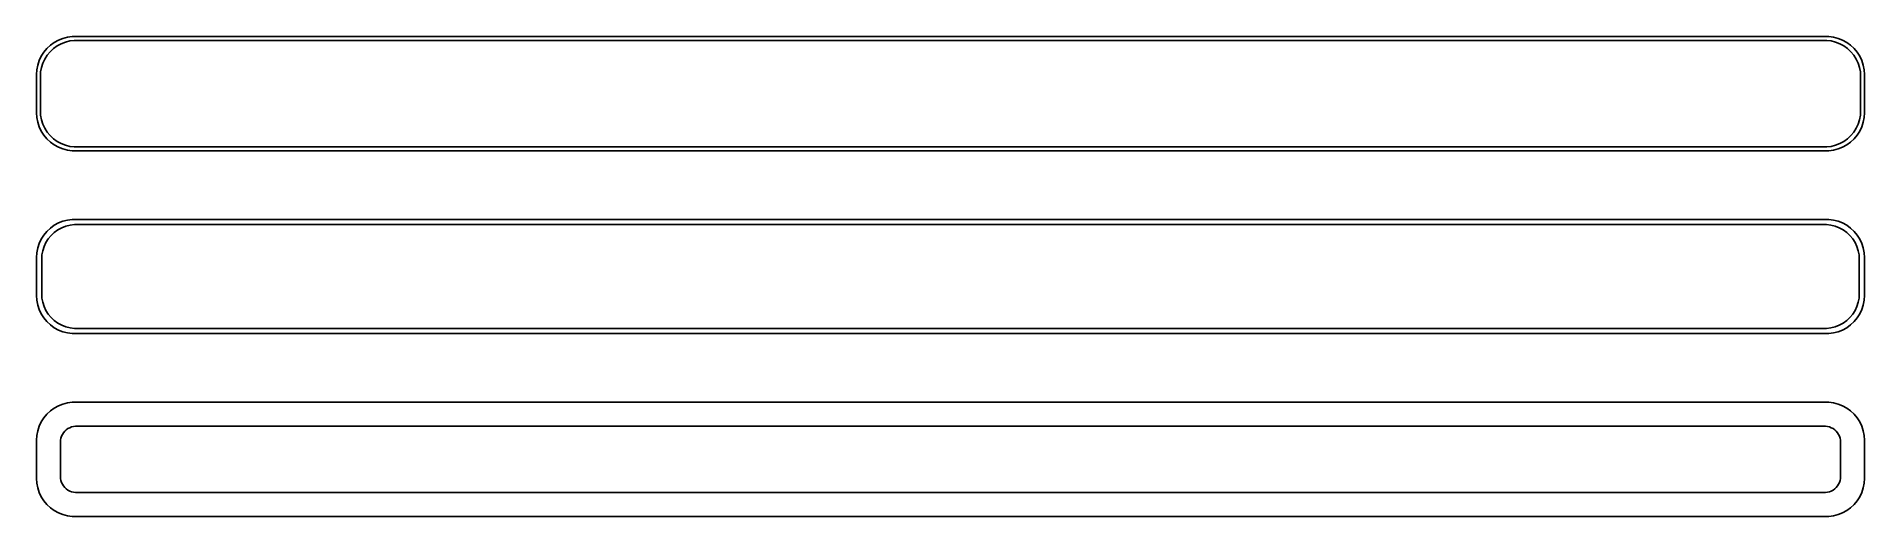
# Model space of a CAD drawing. Header units: metres. Extents: x -120 to 120, y 65 to 127.
import ezdxf

# ---------------------------------------------------------------- set-up
doc = ezdxf.new("R2010")
doc.units = ezdxf.units.M

msp = doc.modelspace()

# ---------------------------------------------------------------- linework, layer by layer
for p, q in [((-116.545, 127.255), (-117.129, 127.024)), ((-115.937, 127.411), (-116.545, 127.255)), ((-115.314, 127.49), (-115.937, 127.411)), ((115.314, 127.49), (-115.314, 127.49)), ((115.937, 127.411), (115.314, 127.49)), ((116.545, 127.255), (115.937, 127.411)), ((117.129, 127.024), (116.545, 127.255)), ((-119.382, 124.909), (-119.649, 124.341)), ((-119.045, 125.439), (-119.382, 124.909)), ((-118.645, 125.923), (-119.045, 125.439)), ((-118.912, 124.538), (-118.593, 125.042)), ((-118.187, 126.353), (-118.645, 125.923)), ((-118.593, 125.042), (-118.213, 125.502)), ((-118.213, 125.502), (-117.778, 125.91)), ((-117.679, 126.722), (-118.187, 126.353)), ((-117.778, 125.91), (-117.295, 126.261)), ((-117.129, 127.024), (-117.679, 126.722)), ((-117.295, 126.261), (-116.772, 126.548)), ((-116.772, 126.548), (-116.218, 126.768)), ((-116.218, 126.768), (-115.64, 126.916)), ((-115.64, 126.916), (-115.048, 126.991)), ((-115.048, 126.991), (115.048, 126.991)), ((115.048, 126.991), (115.64, 126.916)), ((115.64, 126.916), (116.218, 126.768)), ((116.218, 126.768), (116.772, 126.548)), ((116.772, 126.548), (117.295, 126.261)), ((117.679, 126.722), (117.129, 127.024)), ((117.295, 126.261), (117.778, 125.91)), ((118.187, 126.353), (117.679, 126.722)), ((117.778, 125.91), (118.213, 125.502)), ((118.645, 125.923), (118.187, 126.353)), ((118.213, 125.502), (118.593, 125.042)), ((118.593, 125.042), (118.912, 124.538)), ((119.045, 125.439), (118.645, 125.923)), ((119.382, 124.909), (119.045, 125.439)), ((119.649, 124.341), (119.382, 124.909)), ((-119.961, 123.127), (-120, 122.5)), ((-120, 122.5), (-120, 117.5)), ((-119.843, 123.743), (-119.961, 123.127)), ((-119.649, 124.341), (-119.843, 123.743)), ((-119.5, 122.25), (-119.463, 122.845)), ((-119.463, 122.845), (-119.351, 123.431)), ((-119.351, 123.431), (-119.166, 123.999)), ((-119.166, 123.999), (-118.912, 124.538)), ((118.912, 124.538), (119.166, 123.999)), ((119.166, 123.999), (119.351, 123.431)), ((119.351, 123.431), (119.463, 122.845)), ((119.463, 122.845), (119.5, 122.25)), ((119.843, 123.743), (119.649, 124.341)), ((119.961, 123.127), (119.843, 123.743)), ((120, 122.5), (119.961, 123.127)), ((120, 117.5), (120, 122.5)), ((-119.5, 117.75), (-119.5, 122.25)), ((119.5, 122.25), (119.5, 117.75)), ((-119.463, 117.155), (-119.5, 117.75)), ((119.5, 117.75), (119.463, 117.155)), ((-120, 117.5), (-119.961, 116.873)), ((-119.961, 116.873), (-119.843, 116.257)), ((-119.843, 116.257), (-119.649, 115.659)), ((-119.649, 115.659), (-119.382, 115.091)), ((-119.351, 116.569), (-119.463, 117.155)), ((-119.166, 116.001), (-119.351, 116.569)), ((-118.912, 115.462), (-119.166, 116.001)), ((-118.593, 114.958), (-118.912, 115.462)), ((118.912, 115.462), (118.593, 114.958)), ((119.166, 116.001), (118.912, 115.462)), ((119.351, 116.569), (119.166, 116.001)), ((119.463, 117.155), (119.351, 116.569)), ((119.382, 115.091), (119.649, 115.659)), ((119.649, 115.659), (119.843, 116.257)), ((119.843, 116.257), (119.961, 116.873)), ((119.961, 116.873), (120, 117.5)), ((-119.382, 115.091), (-119.045, 114.561)), ((-119.045, 114.561), (-118.645, 114.077)), ((-118.645, 114.077), (-118.187, 113.647)), ((-118.213, 114.498), (-118.593, 114.958)), ((-117.778, 114.09), (-118.213, 114.498)), ((-118.187, 113.647), (-117.679, 113.278)), ((-117.295, 113.739), (-117.778, 114.09)), ((-117.679, 113.278), (-117.129, 112.976)), ((-116.772, 113.452), (-117.295, 113.739)), ((-117.129, 112.976), (-116.545, 112.745)), ((-116.218, 113.232), (-116.772, 113.452)), ((-115.64, 113.084), (-116.218, 113.232)), ((-115.048, 113.009), (-115.64, 113.084)), ((115.048, 113.009), (-115.048, 113.009)), ((115.64, 113.084), (115.048, 113.009)), ((116.218, 113.232), (115.64, 113.084)), ((116.772, 113.452), (116.218, 113.232)), ((116.545, 112.745), (117.129, 112.976)), ((117.295, 113.739), (116.772, 113.452)), ((117.129, 112.976), (117.679, 113.278)), ((117.778, 114.09), (117.295, 113.739)), ((117.679, 113.278), (118.187, 113.647)), ((118.213, 114.498), (117.778, 114.09)), ((118.187, 113.647), (118.645, 114.077)), ((118.593, 114.958), (118.213, 114.498)), ((118.645, 114.077), (119.045, 114.561)), ((119.045, 114.561), (119.382, 115.091)), ((-116.545, 112.745), (-115.937, 112.589)), ((-115.937, 112.589), (-115.314, 112.51)), ((-115.314, 112.51), (115.314, 112.51)), ((115.314, 112.51), (115.937, 112.589)), ((115.937, 112.589), (116.545, 112.745)), ((-116.545, 103.255), (-117.129, 103.024)), ((-115.937, 103.411), (-116.545, 103.255)), ((-115.314, 103.49), (-115.937, 103.411)), ((115.314, 103.49), (-115.314, 103.49)), ((115.937, 103.411), (115.314, 103.49)), ((116.545, 103.255), (115.937, 103.411)), ((117.129, 103.024), (116.545, 103.255)), ((-119.382, 100.909), (-119.649, 100.341)), ((-119.045, 101.439), (-119.382, 100.909)), ((-118.645, 101.923), (-119.045, 101.439)), ((-118.762, 100.456), (-118.454, 100.941)), ((-118.187, 102.353), (-118.645, 101.923)), ((-118.454, 100.941), (-118.088, 101.384)), ((-117.679, 102.722), (-118.187, 102.353)), ((-118.088, 101.384), (-117.668, 101.778)), ((-117.129, 103.024), (-117.679, 102.722)), ((-117.668, 101.778), (-117.203, 102.116)), ((-117.203, 102.116), (-116.699, 102.393)), ((-116.699, 102.393), (-116.165, 102.604)), ((-116.165, 102.604), (-115.608, 102.747)), ((-115.608, 102.747), (-115.037, 102.819)), ((-115.037, 102.819), (115.037, 102.819)), ((115.037, 102.819), (115.608, 102.747)), ((115.608, 102.747), (116.165, 102.604)), ((116.165, 102.604), (116.699, 102.393)), ((116.699, 102.393), (117.203, 102.116)), ((117.679, 102.722), (117.129, 103.024)), ((117.203, 102.116), (117.668, 101.778)), ((117.668, 101.778), (118.088, 101.384)), ((118.187, 102.353), (117.679, 102.722)), ((118.088, 101.384), (118.454, 100.941)), ((118.645, 101.923), (118.187, 102.353)), ((118.454, 100.941), (118.762, 100.456)), ((119.045, 101.439), (118.645, 101.923)), ((119.382, 100.909), (119.045, 101.439)), ((119.649, 100.341), (119.382, 100.909)), ((-119.961, 99.1267), (-120, 98.5)), ((-120, 98.5), (-120, 93.5)), ((-119.843, 99.7434), (-119.961, 99.1267)), ((-119.649, 100.341), (-119.843, 99.7434)), ((-119.328, 98.25), (-119.292, 98.8238)), ((-119.292, 98.8238), (-119.185, 99.3886)), ((-119.185, 99.3886), (-119.007, 99.9354)), ((-119.007, 99.9354), (-118.762, 100.456)), ((118.762, 100.456), (119.007, 99.9354)), ((119.007, 99.9354), (119.185, 99.3886)), ((119.185, 99.3886), (119.292, 98.8238)), ((119.292, 98.8238), (119.328, 98.25)), ((119.843, 99.7434), (119.649, 100.341)), ((119.961, 99.1267), (119.843, 99.7434)), ((120, 98.5), (119.961, 99.1267)), ((120, 93.5), (120, 98.5)), ((-119.328, 93.75), (-119.328, 98.25)), ((119.328, 98.25), (119.328, 93.75)), ((-119.292, 93.1762), (-119.328, 93.75)), ((119.328, 93.75), (119.292, 93.1762)), ((-120, 93.5), (-119.961, 92.8733)), ((-119.961, 92.8733), (-119.843, 92.2566)), ((-119.843, 92.2566), (-119.649, 91.6594)), ((-119.649, 91.6594), (-119.382, 91.0912)), ((-119.185, 92.6114), (-119.292, 93.1762)), ((-119.007, 92.0646), (-119.185, 92.6114)), ((-118.762, 91.5443), (-119.007, 92.0646)), ((-118.454, 91.0589), (-118.762, 91.5443)), ((118.762, 91.5443), (118.454, 91.0589)), ((119.007, 92.0646), (118.762, 91.5443)), ((119.185, 92.6114), (119.007, 92.0646)), ((119.292, 93.1762), (119.185, 92.6114)), ((119.382, 91.0912), (119.649, 91.6594)), ((119.649, 91.6594), (119.843, 92.2566)), ((119.843, 92.2566), (119.961, 92.8733)), ((119.961, 92.8733), (120, 93.5)), ((-119.382, 91.0912), (-119.045, 90.5611)), ((-119.045, 90.5611), (-118.645, 90.0773)), ((-118.645, 90.0773), (-118.187, 89.6474)), ((-118.088, 90.6158), (-118.454, 91.0589)), ((-118.187, 89.6474), (-117.679, 89.2784)), ((-117.668, 90.2223), (-118.088, 90.6158)), ((-117.679, 89.2784), (-117.129, 88.9759)), ((-117.203, 89.8843), (-117.668, 90.2223)), ((-116.699, 89.6073), (-117.203, 89.8843)), ((-117.129, 88.9759), (-116.545, 88.7447)), ((-116.165, 89.3956), (-116.699, 89.6073)), ((-115.608, 89.2527), (-116.165, 89.3956)), ((-115.037, 89.1806), (-115.608, 89.2527)), ((115.037, 89.1806), (-115.037, 89.1806)), ((115.608, 89.2527), (115.037, 89.1806)), ((116.165, 89.3956), (115.608, 89.2527)), ((116.699, 89.6073), (116.165, 89.3956)), ((116.545, 88.7447), (117.129, 88.9759)), ((117.203, 89.8843), (116.699, 89.6073)), ((117.129, 88.9759), (117.679, 89.2784)), ((117.668, 90.2223), (117.203, 89.8843)), ((118.088, 90.6158), (117.668, 90.2223)), ((117.679, 89.2784), (118.187, 89.6474)), ((118.454, 91.0589), (118.088, 90.6158)), ((118.187, 89.6474), (118.645, 90.0773)), ((118.645, 90.0773), (119.045, 90.5611)), ((119.045, 90.5611), (119.382, 91.0912)), ((-116.545, 88.7447), (-115.937, 88.5886)), ((-115.937, 88.5886), (-115.314, 88.5099)), ((-115.314, 88.5099), (115.314, 88.5099)), ((115.314, 88.5099), (115.937, 88.5886)), ((115.937, 88.5886), (116.545, 88.7447)), ((-116.545, 79.2553), (-117.129, 79.0241)), ((-115.937, 79.4114), (-116.545, 79.2553)), ((-115.314, 79.4901), (-115.937, 79.4114)), ((115.314, 79.4901), (-115.314, 79.4901)), ((115.937, 79.4114), (115.314, 79.4901)), ((116.545, 79.2553), (115.937, 79.4114)), ((117.129, 79.0241), (116.545, 79.2553)), ((-119.382, 76.9088), (-119.649, 76.3406)), ((-119.045, 77.4389), (-119.382, 76.9088)), ((-118.645, 77.9227), (-119.045, 77.4389)), ((-118.187, 78.3526), (-118.645, 77.9227)), ((-117.679, 78.7216), (-118.187, 78.3526)), ((-117.129, 79.0241), (-117.679, 78.7216)), ((117.679, 78.7216), (117.129, 79.0241)), ((118.187, 78.3526), (117.679, 78.7216)), ((118.645, 77.9227), (118.187, 78.3526)), ((119.045, 77.4389), (118.645, 77.9227)), ((119.382, 76.9088), (119.045, 77.4389)), ((119.649, 76.3406), (119.382, 76.9088)), ((-119.961, 75.1267), (-120, 74.5)), ((-120, 74.5), (-120, 69.5)), ((-119.843, 75.7434), (-119.961, 75.1267)), ((-119.649, 76.3406), (-119.843, 75.7434)), ((-116.86, 74.25), (-116.843, 74.5144)), ((-116.843, 74.5144), (-116.793, 74.7746)), ((-116.793, 74.7746), (-116.711, 75.0266)), ((-116.711, 75.0266), (-116.599, 75.2663)), ((-116.599, 75.2663), (-116.457, 75.49)), ((-116.457, 75.49), (-116.288, 75.6941)), ((-116.288, 75.6941), (-116.095, 75.8755)), ((-116.095, 75.8755), (-115.88, 76.0312)), ((-115.88, 76.0312), (-115.648, 76.1588)), ((-115.648, 76.1588), (-115.402, 76.2564)), ((-115.402, 76.2564), (-115.145, 76.3223)), ((-115.145, 76.3223), (-114.882, 76.3555)), ((-114.882, 76.3555), (114.882, 76.3555)), ((114.882, 76.3555), (115.145, 76.3223)), ((115.145, 76.3223), (115.402, 76.2564)), ((115.402, 76.2564), (115.648, 76.1588)), ((115.648, 76.1588), (115.88, 76.0312)), ((115.88, 76.0312), (116.095, 75.8755)), ((116.095, 75.8755), (116.288, 75.6941)), ((116.288, 75.6941), (116.457, 75.49)), ((116.457, 75.49), (116.599, 75.2663)), ((116.599, 75.2663), (116.711, 75.0266)), ((116.711, 75.0266), (116.793, 74.7746)), ((116.793, 74.7746), (116.843, 74.5144)), ((116.843, 74.5144), (116.86, 74.25)), ((119.843, 75.7434), (119.649, 76.3406)), ((119.961, 75.1267), (119.843, 75.7434)), ((120, 74.5), (119.961, 75.1267)), ((120, 69.5), (120, 74.5)), ((-116.86, 69.75), (-116.86, 74.25)), ((116.86, 74.25), (116.86, 69.75)), ((-116.843, 69.4856), (-116.86, 69.75)), ((116.86, 69.75), (116.843, 69.4856)), ((-120, 69.5), (-119.961, 68.8733)), ((-119.961, 68.8733), (-119.843, 68.2566)), ((-119.843, 68.2566), (-119.649, 67.6594)), ((-119.649, 67.6594), (-119.382, 67.0912)), ((-116.793, 69.2254), (-116.843, 69.4856)), ((-116.711, 68.9734), (-116.793, 69.2254)), ((-116.599, 68.7337), (-116.711, 68.9734)), ((-116.457, 68.51), (-116.599, 68.7337)), ((-116.288, 68.3059), (-116.457, 68.51)), ((-116.095, 68.1245), (-116.288, 68.3059)), ((-115.88, 67.9688), (-116.095, 68.1245)), ((-115.648, 67.8412), (-115.88, 67.9688)), ((-115.402, 67.7436), (-115.648, 67.8412)), ((-115.145, 67.6777), (-115.402, 67.7436)), ((-114.882, 67.6445), (-115.145, 67.6777)), ((114.882, 67.6445), (-114.882, 67.6445)), ((115.145, 67.6777), (114.882, 67.6445)), ((115.402, 67.7436), (115.145, 67.6777)), ((115.648, 67.8412), (115.402, 67.7436)), ((115.88, 67.9688), (115.648, 67.8412)), ((116.095, 68.1245), (115.88, 67.9688)), ((116.288, 68.3059), (116.095, 68.1245)), ((116.457, 68.51), (116.288, 68.3059)), ((116.599, 68.7337), (116.457, 68.51)), ((116.711, 68.9734), (116.599, 68.7337)), ((116.793, 69.2254), (116.711, 68.9734)), ((116.843, 69.4856), (116.793, 69.2254)), ((119.382, 67.0912), (119.649, 67.6594)), ((119.649, 67.6594), (119.843, 68.2566)), ((119.843, 68.2566), (119.961, 68.8733)), ((119.961, 68.8733), (120, 69.5)), ((-119.382, 67.0912), (-119.045, 66.5611)), ((-119.045, 66.5611), (-118.645, 66.0773)), ((-118.645, 66.0773), (-118.187, 65.6474)), ((-118.187, 65.6474), (-117.679, 65.2784)), ((-117.679, 65.2784), (-117.129, 64.9759)), ((-117.129, 64.9759), (-116.545, 64.7447)), ((116.545, 64.7447), (117.129, 64.9759)), ((117.129, 64.9759), (117.679, 65.2784)), ((117.679, 65.2784), (118.187, 65.6474)), ((118.187, 65.6474), (118.645, 66.0773)), ((118.645, 66.0773), (119.045, 66.5611)), ((119.045, 66.5611), (119.382, 67.0912)), ((-116.545, 64.7447), (-115.937, 64.5886)), ((-115.937, 64.5886), (-115.314, 64.5099)), ((-115.314, 64.5099), (115.314, 64.5099)), ((115.314, 64.5099), (115.937, 64.5886)), ((115.937, 64.5886), (116.545, 64.7447))]:
    msp.add_line(p, q)

doc.saveas('drawing.dxf')
